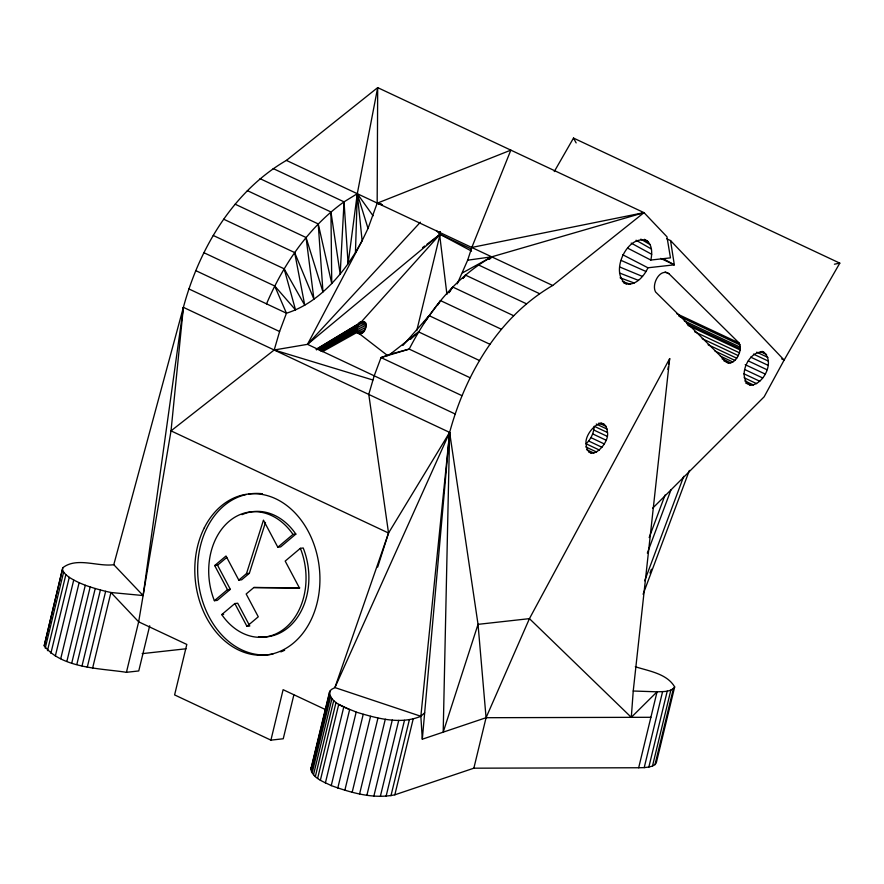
<?xml version="1.0" encoding="UTF-8"?>
<svg xmlns="http://www.w3.org/2000/svg" width="884" height="884" viewBox="0 0 884 884"><rect width="100%" height="100%" fill="white"/><g stroke="black" fill="none" stroke-linecap="round" stroke-linejoin="round"><path stroke-width="1.33" d="M195.629 270.57L286.449 313.201C312.339 305.146 332.517 285.189 348.097 263.719L357.291 193.707L377.678 87.626L286.405 160.402C232.835 191.474 199.198 248.813 183.386 307.345L143.109 595.54L113.782 564.699C97.892 566.964 76.764 556.798 62.808 567.727L44.2 645.784C61.99 668.624 100.986 668.315 126.434 672.315L138.655 621.828L171.021 430.862L274.195 349.987L307.499 344.34L362.12 240.735L368.02 228.448L377.17 203.209L377.678 87.626L644.005 212.646L666.967 236.79L670.459 257.863L650.812 260.051L627.773 248.205M316.317 349.191L361.048 322.185C368.252 318.549 366.794 331.146 362.12 333.146C354.904 336.782 356.363 324.185 361.048 322.185L440.077 234.304L440.354 231.619M273.156 168.546L344.042 201.85L348.097 263.719L355.445 252.548L357.291 193.707L286.405 160.402M457.227 283.863L467.658 260.194L471.835 247.432L644.005 212.646L552.699 285.488L357.291 193.707L344.042 201.85L340.174 274.095L330.947 211.972L260.062 178.667M740.14 349.942L739.941 344.87L739.068 342.992L668.912 273.697C659.972 267.587 651.132 284.538 655.652 292.052L727.134 362.595C734.25 364.705 739.068 355.854 740.14 349.942L687.874 325.4M113.782 564.699L183.386 307.345L449.636 432.409L443.193 732.162L478.034 624.347L529.439 618.645L631.298 717.333L633.231 691.012L669.674 358.584L529.439 618.645L486.067 717.709L473.857 768.185L394.828 794.815C373.457 799.269 351.313 792.815 331.246 785.6C323.909 781.821 311.499 778.019 311.08 768.141L329.467 692.172L331.224 689.586L334.914 687.575L449.636 432.409C465.459 373.877 499.117 316.549 552.699 285.488M764.594 352.506C749.389 348.075 735.687 378.087 750.538 385.258C764.572 384.407 776.008 359.147 762.107 351.335M650.889 717.289L486.067 717.709L422.309 739.201L449.636 432.409L388.54 533.03L334.914 687.575L420.85 716.272L424.663 712.78M329.467 692.172C330.859 704.36 346.871 707.752 356.175 712.095C376.761 718.228 399.999 724.968 420.85 716.272L449.636 432.409L478.034 624.347L486.067 717.709M44.2 645.784L62.808 567.727M599.385 450.044L586.092 443.801C590.899 439.271 593.882 432.862 594.192 426.265L607.485 432.508C609.684 443.845 588.191 465.216 586.103 444.111C583.904 432.773 605.396 411.403 607.485 432.508M650.812 260.051C652.514 252.846 652.414 242.559 644.337 239.31M182.955 310.074L183.386 307.345L171.021 430.862L388.54 533.03L377.667 567.086M667.906 369.413L668.348 366.705M668.79 363.998L669.674 358.584M45.228 648.127L63.615 572.147L62.587 569.804M47.471 650.657L65.858 574.688L63.615 572.147M50.874 653.309L69.261 577.34L65.858 574.688M55.338 656.016L73.726 580.037L69.261 577.34M60.731 658.691L79.118 582.711L73.726 580.037M66.908 661.254L85.295 585.274L79.118 582.711M71.792 662.912L90.179 586.943L85.295 585.274M76.831 664.481L95.229 588.512L90.179 586.943M82.013 665.939L100.4 589.971L95.229 588.512M87.262 667.276L105.649 591.308L110.931 592.501L143.109 595.54M92.533 668.47L110.931 592.501L138.655 621.828L186.811 644.447L174.601 694.912L270.913 740.14L283.245 738.77L293.842 694.957M149.694 625.773L138.755 670.945L126.434 672.315M270.913 740.14L283.112 689.686L326.329 709.985M416.784 330.55L440.077 234.304L440.044 231.597M310.947 769.621L330.097 690.813M311.312 771.213L329.699 695.255M312.174 772.903L330.561 696.935M313.522 774.671L331.909 698.703M315.345 776.506L333.732 700.537M317.632 778.373L336.019 702.415M320.362 780.285L338.749 704.316L349.633 709.631L331.246 785.6M325.378 782.981L343.766 707.012M337.787 788.064L356.175 712.095M344.837 790.318L363.213 714.349M352.175 792.285L370.562 716.316M359.6 793.92L377.932 718.184M366.915 795.158L385.302 719.189M373.888 795.987L392.275 720.018M380.352 796.374L398.728 720.405M386.087 796.296L404.474 720.327M390.96 795.777L409.347 719.808M394.828 794.815L413.215 718.847M473.857 768.185L638.679 767.754L657.055 691.818C662.912 691.41 670.846 692.371 674.669 686.934C667.011 673.63 648.856 671.089 635.298 666.735M638.679 767.754L644.215 767.621L662.58 691.697M644.215 767.621L648.856 767.047L667.232 691.111M648.856 767.047L652.491 766.041L670.857 690.106M652.491 766.041L654.989 764.627L673.365 688.702M674.669 686.934L656.293 762.859L654.989 764.627M203.828 252.68L274.725 285.985L286.449 313.201L279.598 331.522L274.195 349.987L372.849 379.987M214.679 565.55L217.541 565.23L230.337 589.341L227.475 589.661L214.679 565.55L226.006 556.003L238.802 580.114L246.492 573.628L263.454 520.157L277.819 547.207L280.67 546.898L295.842 534.102A62.985 48.465 83.7 0 0 242.017 514.665M238.802 580.114L241.663 579.793L249.343 573.318L265.487 522.444M649.176 537.56L665.088 494.985M647.342 553.086L670.967 489.88M644.69 580.788L683.741 476.299M649.961 573.075L651.409 569.208M643.099 594.258L689.376 470.421M471.835 247.432L510.841 150.136L377.17 203.209L382.385 204.867M266.526 303.875C283.421 264.272 308.715 227.155 344.042 201.85M311.08 768.141L311.709 766.782M623.784 282.99C634.469 287.587 643.95 276.57 647.939 267.786L674.326 264.835L670.536 240.558L666.779 238.802M644.005 212.646L491.791 256.824C454.995 277.454 428.243 312.118 409.193 349.092L381.037 357.578L374.175 375.899L368.772 394.352L388.54 533.03M355.445 252.548L362.12 240.735L357.291 193.707L373.07 215.818M554.268 171.562L573.506 138.07L839.8 263.145L784.141 360.053L764.152 396.805L652.646 508.212M437.569 305.234L440.541 300.626L501.449 329.29M449.039 292.714L452.719 287.035L513.615 315.698M463.072 278.427L465.437 275.09L526.345 303.742M448.707 292.637L452.719 287.035M424.342 322.096L429.127 315.654L490.023 344.318M462.995 278.394L465.437 275.09M424.077 322.649L440.541 300.626M402.894 345.478L429.127 315.654M455.039 413.944L307.499 344.34L420.397 222.193M489.902 258.802L491.791 256.824L467.658 260.194M631.298 717.333L657.055 691.818L633.231 691.012M489.802 258.736L491.791 256.824L462.564 272.802M410.474 339.346L418.618 331.898L479.526 360.55M217.541 565.23L226.801 557.417M295.842 534.102L292.991 534.422A62.985 48.465 83.7 0 0 229.133 521.306A62.985 48.465 83.7 0 0 214.381 600.7L227.475 589.661M277.819 547.207L292.991 534.422M230.337 589.341L217.243 600.38L214.381 600.7M258.493 636.734A62.985 48.465 83.7 0 0 303.212 547.992L300.361 548.312A62.985 48.465 83.7 0 1 285.609 627.706A62.985 48.465 83.7 0 1 221.751 614.59L234.846 603.551L237.708 603.231L249.807 626.027M299.72 587.805L253.863 587.517L246.172 593.993L258.272 616.8L246.945 626.347L234.846 603.551M300.361 548.312L285.189 561.097L299.543 588.158L253.863 587.517M307.499 344.34L440.077 234.304L439.657 231.652M488.598 259.399L491.791 256.824M418.618 331.898L390.098 354.274L381.037 357.578L461.89 395.634M422.519 247.653L424.707 245.984M426.906 244.315L440.077 234.304L471.305 248.979M316.328 349.423L359.887 323.212M316.428 349.898L358.838 324.55M318.77 349.302L357.987 326.097M319.223 350.042L357.368 327.743M320.163 350.639L357.048 329.389M321.091 351.313L357.037 330.914M322.527 351.677L357.324 332.229M392.397 353.103L390.098 354.274L409.193 349.092L470.089 377.744M834.408 264.205L839.8 263.145M246.492 573.628L249.343 573.318M221.751 614.59L223.663 614.38M246.945 626.347L248.857 626.137M142.158 653.641L186.016 648.779M381.081 204.292L377.17 203.209L382.429 204.856M377.17 203.209L381.137 204.215M100.4 589.971L105.649 591.308M622.391 281.466L630.115 284.217M620.082 277.797L634.248 283.013M619.529 273.001L638.469 280.361M619.761 267.012L642.491 276.438M621.209 260.437L646.049 271.51M188.778 288.88L279.598 331.522M660.646 258.404L674.326 264.835L663.475 258.857M665.166 271.929L668.912 273.697M781.655 358.893L784.141 360.053L670.536 240.558M760.373 351.567L766.594 354.495M676.846 313.776L739.068 342.992M756.693 352.175L767.898 357.434M678.967 316.229L739.941 344.87M684.315 320.936L740.317 347.235M753.466 354.108L768.406 361.125M686.713 323.621L740.217 348.749M750.66 357.125L768.086 365.313M694.647 331.765L739.444 352.804M702.183 338.671L738.273 355.622M748.295 360.937L766.958 369.711M708.084 344.76L736.704 358.197M745.201 364.661L765.113 374.02M714.935 351.014L734.836 360.374M720.372 356.13L732.814 361.976M722.051 358.827L730.759 362.926M745.234 369.766L762.66 377.954M723.841 360.794L728.825 363.136M743.588 373.634L759.765 381.236M744.195 377.788L756.649 383.645M744.781 380.916L753.5 385.015M745.555 382.916L750.538 385.258M478.531 264.968L539.439 293.621M247.343 190.624L318.229 223.928L331.754 283.554L330.947 211.972M235.177 204.215L306.063 237.52L322.969 291.974L318.229 223.928M223.751 219.243L294.648 252.548L313.93 299.223L306.063 237.52M213.254 235.475L284.14 268.78L304.748 305.234L294.648 252.548M600.855 422.806L604.479 424.508M598.888 423.027L606.148 426.431M596.291 424.044L607.164 429.16M593.783 430.011L607.076 436.254M362.296 321.444L365.832 323.113M360.23 321.643L366.131 324.417M359.026 322.616L366.109 325.953M592.667 433.889L605.96 440.133M358.705 324.262L365.788 327.599M358.097 325.92L365.18 329.246M357.235 327.467L364.318 330.793M590.932 437.646L604.225 443.901M356.197 328.793L363.28 332.119M356.219 330.373L362.12 333.146M356.197 331.588L360.926 333.809M588.689 441.028L601.982 447.282M356.23 332.373L359.777 334.041L387.722 355.677M585.727 446.906L596.612 452.011M586.589 449.647L593.849 453.05M588.866 451.945L591.286 453.083M622.612 254.68L647.939 267.786M471.559 251.111L440.077 234.304L436.32 230.503M631.176 243.1L651.696 254.294M636.071 240.238L651.486 249.045M647.895 241.442C628.336 231.586 608.59 273.09 626.358 283.897M640.823 239.133L650.182 244.658M274.725 285.985L295.543 309.919L284.14 268.78M573.506 138.07L576.147 142.921M439.26 231.674L446.939 294.471M357.291 193.707L368.02 228.448M420.85 716.272L422.309 739.201M272.935 654.094A80.974 62.311 83.7 0 1 199.099 586.854A80.974 62.311 83.7 0 1 246.194 494.554M248.846 494.034A80.974 62.311 83.7 0 1 262.449 493.758M284.648 650.259A80.974 62.311 83.7 0 1 280.814 651.884M204.326 527.759A80.974 62.311 83.7 0 0 255.144 654.922A80.974 62.311 83.7 0 0 312.638 540.82A80.974 62.311 83.7 0 0 204.326 527.759"/></g></svg>
